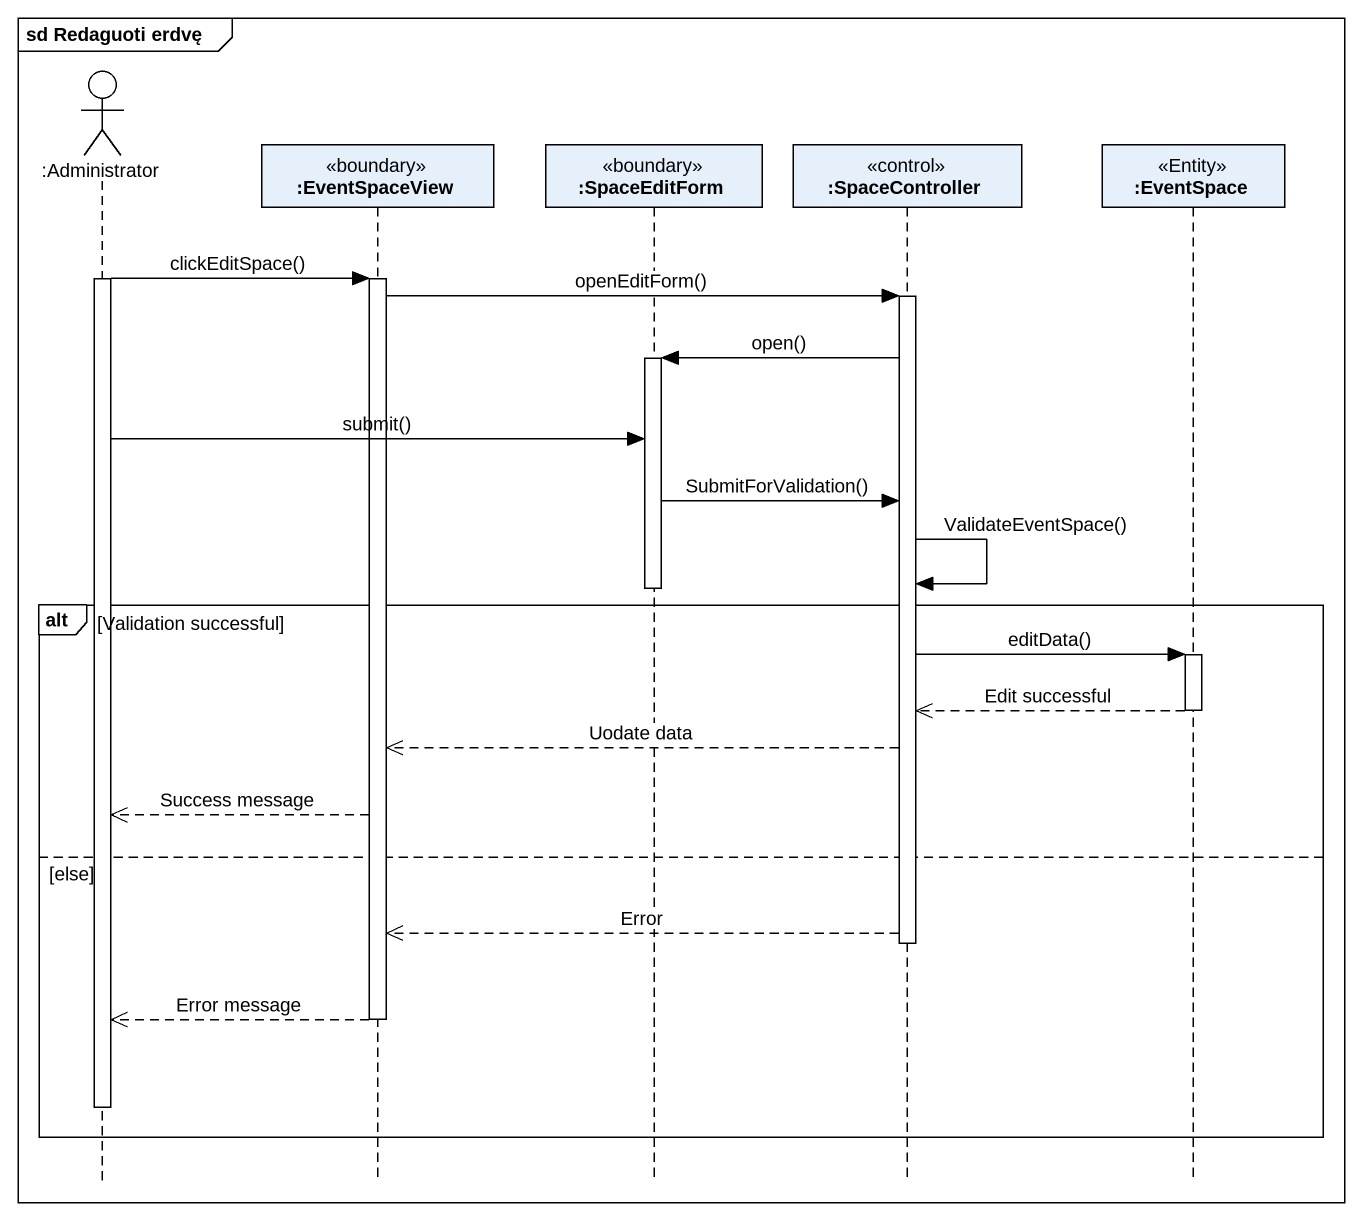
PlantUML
@startuml
mainframe sd Redaguoti erdvę
hide footbox
actor ":Administrator" as Administrator
participant ":EventSpaceView" as EventSpaceView <<boundary>>
participant ":SpaceEditForm" as SpaceEditForm <<boundary>>
participant ":SpaceController" as SpaceController <<control>>
participant ":EventSpace" as EventSpace <<Entity>>

activate Administrator
Administrator -> EventSpaceView : clickEditSpace()
activate EventSpaceView
EventSpaceView -> SpaceController : openEditForm()
activate SpaceController
SpaceController -> SpaceEditForm : open()
activate SpaceEditForm
Administrator -> SpaceEditForm : submit()
SpaceEditForm -> SpaceController : SubmitForValidation()
SpaceController -> SpaceController : ValidateEventSpace()
deactivate SpaceEditForm
alt Validation successful
  SpaceController -> EventSpace : editData()
  activate EventSpace
  EventSpace -->> SpaceController : Edit successful
  deactivate EventSpace
  SpaceController -->> EventSpaceView : Uodate data
  EventSpaceView -->> Administrator : Success message
else else
  SpaceController -->> EventSpaceView : Error
  deactivate SpaceController
  EventSpaceView -->> Administrator : Error message
  deactivate EventSpaceView
  deactivate Administrator
end
@enduml
